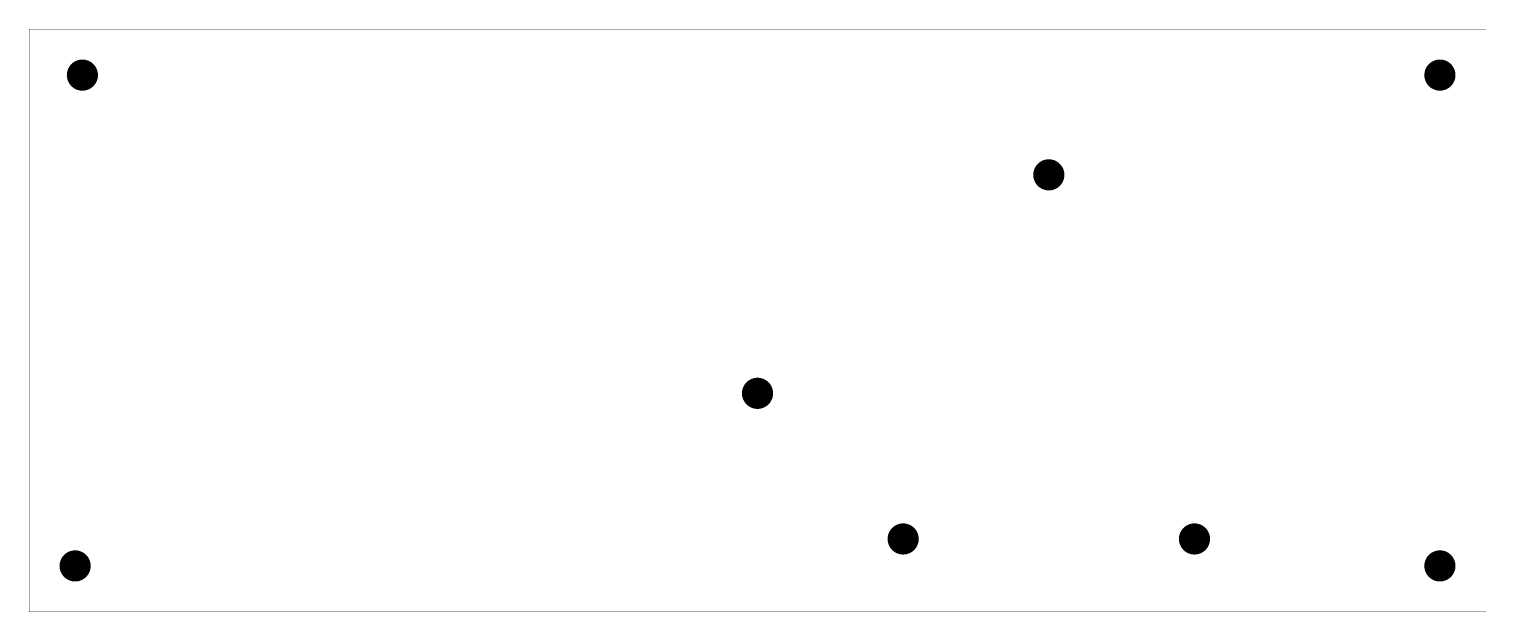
# Model space of a CAD drawing. Extents: x 385 to 487, y 86 to 185.
# Drawn here: x 387.3 to 487.3, y 144.7 to 184.7 of the extents above.
import ezdxf

# ---------------------------------------------------------------- set-up
doc = ezdxf.new("R2010")
doc.units = 0
doc.layers.add('MECHANICAL1', color=6, linetype='CONTINUOUS')
doc.layers.add('PADHOLELAYER', color=156, linetype='CONTINUOUS')

msp = doc.modelspace()

# ---------------------------------------------------------------- linework, layer by layer
at = {"layer": 'MECHANICAL1', "const_width": 0.0127}
for points in [[(387.33, 184.67), (487.33, 184.67)], [(387.33, 144.67), (387.33, 184.67)], [(487.33, 144.67), (487.33, 184.67)], [(387.33, 144.67), (487.33, 144.67)]]:
    msp.add_lwpolyline(points, dxfattribs=at)
at = {"layer": 'MECHANICAL1', "const_width": 0.00635}
for points in [[(387.33, 184.67, 1), (387.34, 184.67, 1)], [(387.33, 184.67, 1), (387.34, 184.67, 1)], [(487.33, 184.67, 1), (487.34, 184.67, 1)], [(487.33, 184.67, 1), (487.34, 184.67, 1)], [(387.33, 144.67, 1), (387.34, 144.67, 1)], [(387.33, 144.67, 1), (387.34, 144.67, 1)], [(487.33, 144.67, 1), (487.34, 144.67, 1)], [(487.33, 144.67, 1), (487.34, 144.67, 1)]]:
    msp.add_lwpolyline(points, format="xyb", close=True, dxfattribs=at)
at = {"layer": 'PADHOLELAYER', "const_width": 1.07}
for points in [[(390.45, 181.52, 1), (391.52, 181.52, 1)], [(483.65, 181.52, 1), (484.72, 181.52, 1)], [(456.8, 174.67, 1), (457.87, 174.67, 1)], [(436.8, 159.67, 1), (437.87, 159.67, 1)], [(446.8, 149.67, 1), (447.87, 149.67, 1)], [(466.8, 149.67, 1), (467.87, 149.67, 1)], [(389.95, 147.82, 1), (391.02, 147.82, 1)], [(483.65, 147.82, 1), (484.72, 147.82, 1)]]:
    msp.add_lwpolyline(points, format="xyb", close=True, dxfattribs=at)

doc.saveas('drawing.dxf')
